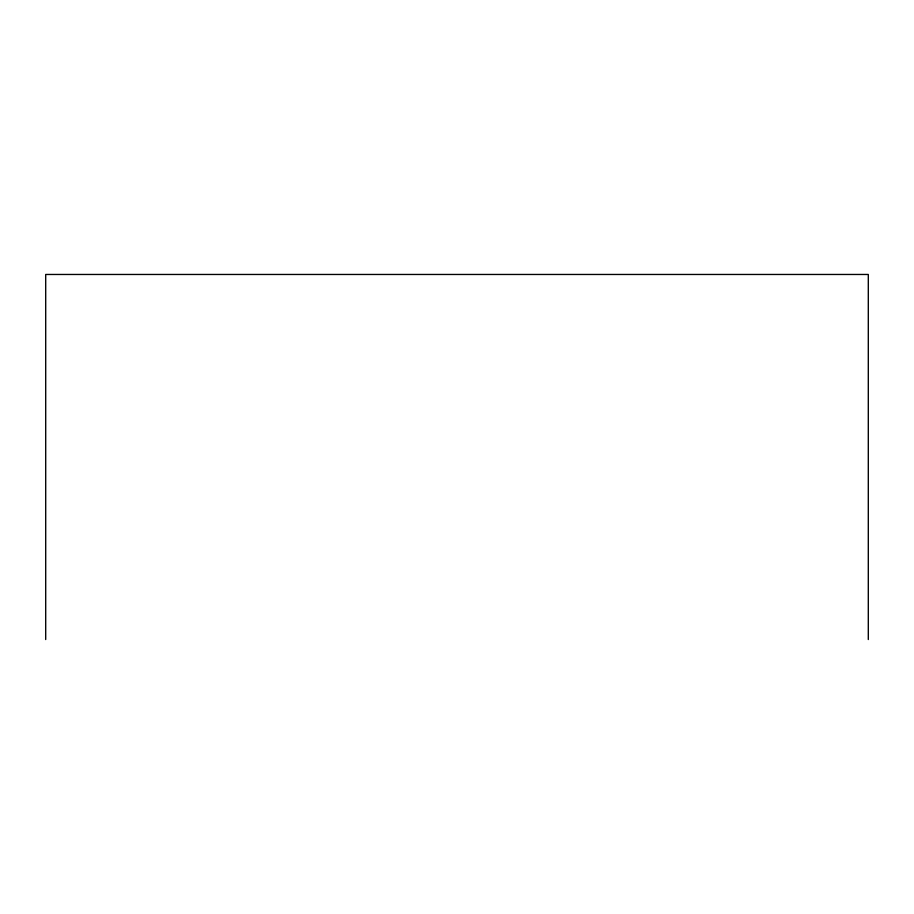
<?xml version="1.0" encoding="UTF-8"?>
<svg xmlns="http://www.w3.org/2000/svg" width="914" height="914" viewBox="0 0 914 914"><rect width="100%" height="100%" fill="white"/><g stroke="black" fill="none" stroke-linecap="round" stroke-linejoin="round"><path stroke-width="1.37" d="M868.3 639.537L868.3 274.463L45.7 274.463L45.7 639.537"/></g></svg>
